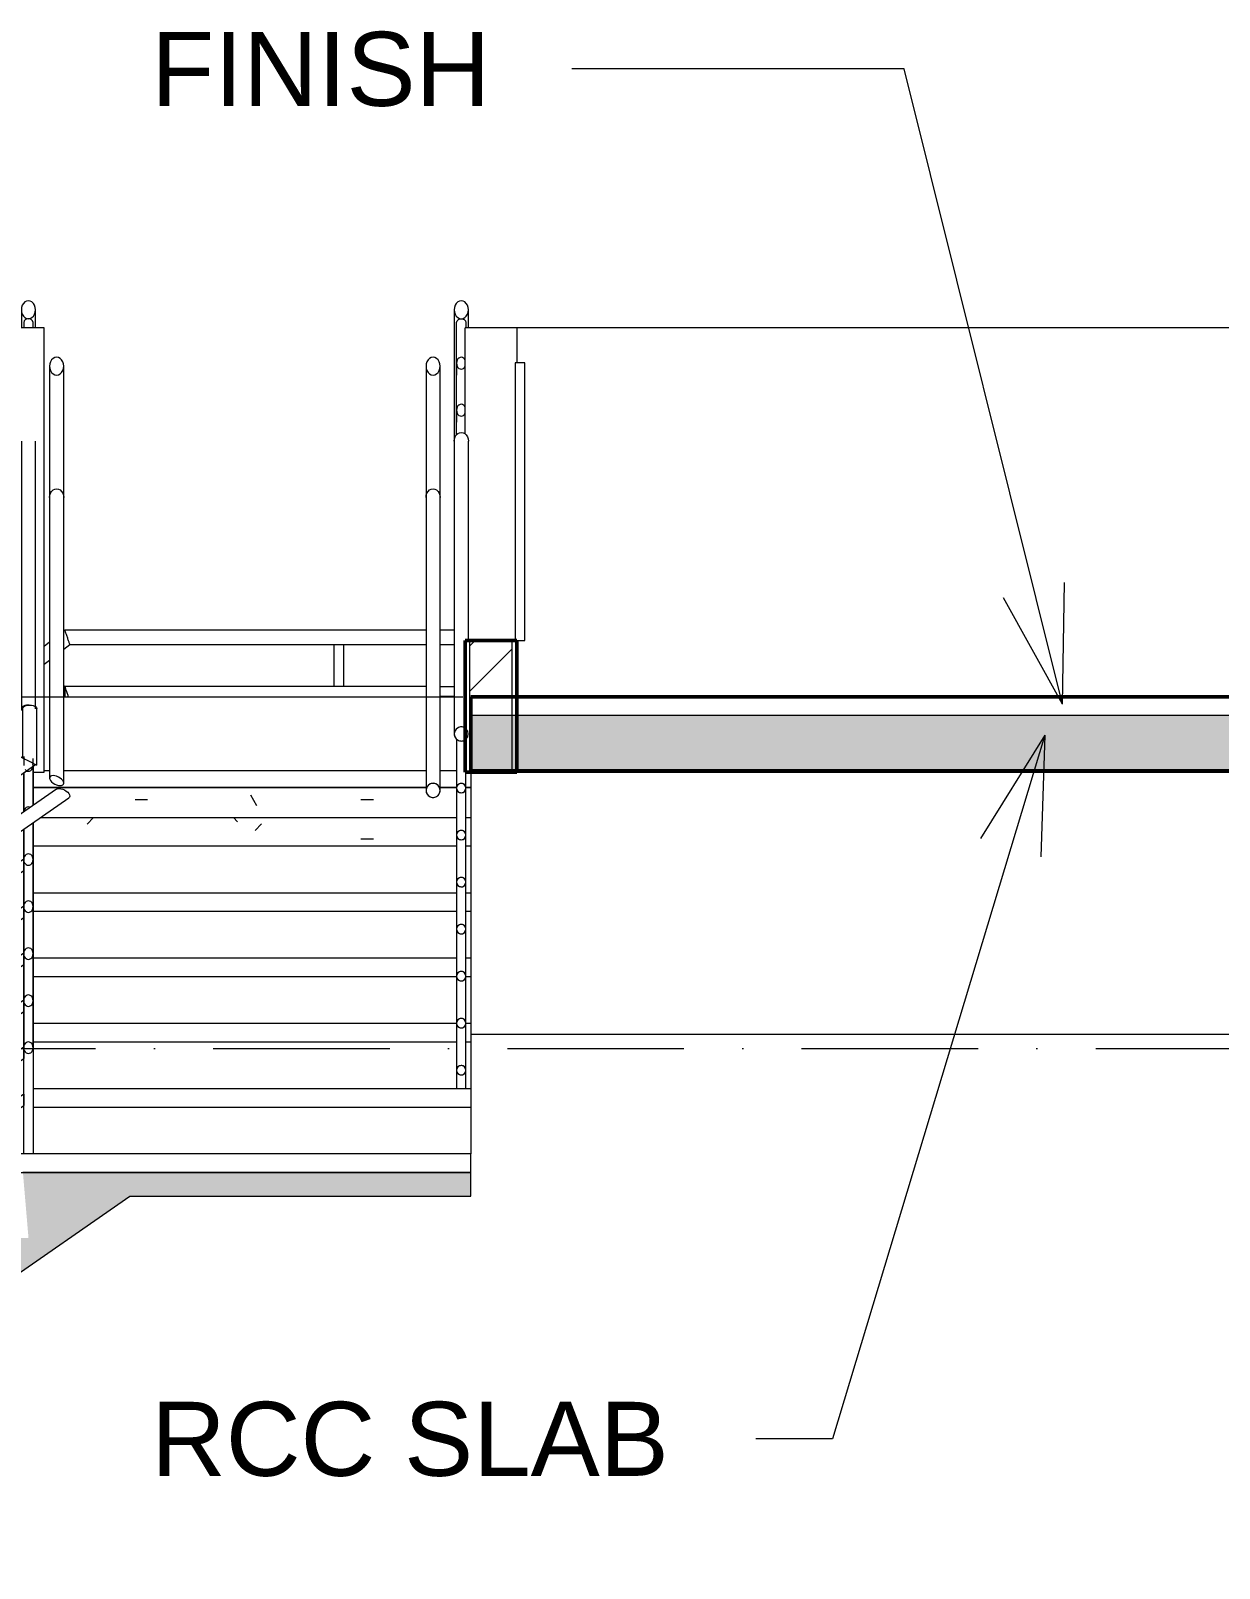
# Model space of a CAD drawing. Header units: millimetres. Extents: x -11864 to 89370, y -1600 to 12887.
# Drawn here: x 44291 to 47499, y 997 to 5149 of the extents above; entities that cross this region are included whole.
import ezdxf

# ---------------------------------------------------------------- set-up
doc = ezdxf.new("R2010")
doc.units = ezdxf.units.MM
doc.linetypes.add('Dash Dot 3_16_', pattern=[793.75, 476.25, -158.75, 0, -158.75])
for name, color, linetype, lineweight in [('A-CLNG', 13, 'Continuous', 13), ('A-CLNG-PATT-1', 13, 'Continuous', 9), ('A-FLOR-HRAL', 6, 'Continuous', 9), ('A-FLOR-LEVL-1', 7, 'Dash Dot 3_16_', 9), ('A-GLAZ-CURT', 52, 'Continuous', 9), ('A-GLAZ-CURT-1', 52, 'Continuous', 13), ('A-ROOF-MCUT', 9, 'Continuous', 50), ('A-ROOF-OTLN', 9, 'Continuous', 9), ('A-WALL', 4, 'Continuous', 13), ('A-WALL-1', 4, 'Continuous', 50), ('A-WALL-PATT-1', 8, 'Continuous', 9), ('G-ANNO-TEXT-1', 37, 'Continuous', 9), ('S-STRS', 2, 'Continuous', 9), ('S-STRS-1', 2, 'Continuous', 20)]:
    doc.layers.add(name, color=color, linetype=linetype, lineweight=lineweight)
doc.styles.add('Arial_3', font='arial.ttf', dxfattribs={"height": 200})

# ---------------------------------------------------------------- blocks, each defined once
blk = doc.blocks.new('Railing - 1_-233163-SECTION-A_-A')
at = {"layer": 'A-FLOR-HRAL'}
for p, q in [((-21247.1, 4361.4), (-21247.1, 4346.8)), ((-21221.7, 4346.8), (-21221.7, 4361.4))]:
    blk.add_line(p, q, dxfattribs=at)
at = {"layer": 'A-FLOR-HRAL', "flags": 128}
blk.add_lwpolyline([(-21221.7, 4361.4), (-21223, 4365.7), (-21226.5, 4369.1), (-21231.6, 4371), (-21237.2, 4371), (-21242.3, 4369.1), (-21245.8, 4365.7), (-21247.1, 4361.4)], dxfattribs=at)
blk = doc.blocks.new('Railing - Railing-233095-SECTION-A_-A')
blk.add_blockref('Railing - 1_-233163-SECTION-A_-A', (0, 0))
blk = doc.blocks.new('Railing - 1_-233173-SECTION-A_-A')
at = {"layer": 'A-FLOR-HRAL'}
for p, q in [((-20408.9, 3377.6), (-20408.9, 3491.7)), ((-20408.9, 3491.7), (-20396.2, 3491.7)), ((-20396.2, 3491.7), (-20383.5, 3491.7)), ((-20383.5, 3491.7), (-20383.5, 3377.6))]:
    blk.add_line(p, q, dxfattribs=at)
blk = doc.blocks.new('Railing - 1_-V18-SECTION-A_-A')
at = {"layer": 'A-FLOR-HRAL'}
for p, q in [((-20078.7, 4058.1), (-20078.7, 4361.4)), ((-20053.3, 4361.4), (-20053.3, 4346.8))]:
    blk.add_line(p, q, dxfattribs=at)
at = {"layer": 'A-FLOR-HRAL', "flags": 128}
blk.add_lwpolyline([(-20078.7, 4361.4), (-20077.4, 4365.7), (-20073.9, 4369.1), (-20068.8, 4371), (-20063.2, 4371), (-20058.1, 4369.1), (-20054.6, 4365.7), (-20053.3, 4361.4)], dxfattribs=at)
blk = doc.blocks.new('Railing - Railing-233099-SECTION-A_-A')
at = {"layer": 'A-FLOR-HRAL'}
for p, q in [((-20078.7, 4251.1), (-20078.7, 4218.4)), ((-20078.7, 4124.1), (-20078.7, 4091.9)), ((-20085, 3377.4), (-20123.1, 3377.4)), ((-20123.1, 3352), (-20085, 3352))]:
    blk.add_line(p, q, dxfattribs=at)
at = {"layer": 'A-FLOR-HRAL', "flags": 128}
for points in [[(-20055.5, 4260.2), (-20057, 4262.5), (-20059.6, 4265), (-20062.7, 4266.7), (-20066, 4267.2), (-20069.3, 4266.7), (-20072.3, 4265), (-20075, 4262.5), (-20077, 4259.1), (-20078.3, 4255.3), (-20078.7, 4251.1)], [(-20078.7, 4251.1), (-20078.3, 4246.9), (-20077, 4243), (-20075, 4239.7), (-20072.3, 4237.1), (-20069.3, 4235.5), (-20066, 4235), (-20062.7, 4235.5), (-20059.6, 4237.1), (-20057, 4239.7), (-20055.5, 4242)], [(-20055.5, 4133.2), (-20057, 4135.5), (-20059.6, 4138), (-20062.7, 4139.7), (-20066, 4140.2), (-20069.3, 4139.7), (-20072.3, 4138), (-20075, 4135.5), (-20077, 4132.1), (-20078.3, 4128.3), (-20078.7, 4124.1)], [(-20078.7, 4124.1), (-20078.3, 4119.9), (-20077, 4116), (-20075, 4112.7), (-20072.3, 4110.1), (-20069.3, 4108.5), (-20066, 4108), (-20062.7, 4108.5), (-20059.6, 4110.1), (-20057, 4112.7), (-20055.5, 4115)]]:
    blk.add_lwpolyline(points, dxfattribs=at)
for name in ['Railing - 1_-V18-SECTION-A_-A', 'Railing - 1_-233173-SECTION-A_-A']:
    blk.add_blockref(name, (0, 0))
blk = doc.blocks.new('Top Rail Type - Top Rail_Internal_-233107-SECTION-A_-A')
at = {"layer": 'A-FLOR-HRAL'}
for p, q in [((-21253.4, 4395.4), (-21253.4, 4346.8)), ((-21215.3, 4346.8), (-21215.3, 4395.4)), ((-21629, 3146.8), (-24053.8, 1264)), ((-23721.8, 1473.6), (-21566.9, 3146.8))]:
    blk.add_line(p, q, dxfattribs=at)
at = {"layer": 'A-FLOR-HRAL', "flags": 128}
for points in [[(-21215.3, 4395.4), (-21216, 4401.7), (-21217.9, 4407.5), (-21220.9, 4412.5), (-21224.9, 4416.4), (-21229.5, 4418.8), (-21234.4, 4419.6), (-21239.3, 4418.8), (-21243.9, 4416.4), (-21247.9, 4412.5), (-21250.9, 4407.5), (-21252.8, 4401.7), (-21253.4, 4395.4)], [(-21253.4, 4395.4), (-21252.8, 4389.2), (-21250.9, 4383.4), (-21247.9, 4378.4), (-21243.9, 4374.5), (-21239.3, 4372.1), (-21234.4, 4371.3), (-21229.5, 4372.1), (-21224.9, 4374.5), (-21220.9, 4378.4), (-21217.9, 4383.4), (-21216, 4389.2), (-21215.3, 4395.4)], [(-24053.8, 1243.2), (-24053.8, 1246.1), (-24053.8, 1252), (-24053.8, 1257), (-24053.8, 1260.8), (-24053.8, 1263.2), (-24053.8, 1264)]]:
    blk.add_lwpolyline(points, dxfattribs=at)
blk = doc.blocks.new('Handrail Type - Handrail_Internal_-233120-SECTION-A_-A')
at = {"layer": 'A-FLOR-HRAL'}
for p, q in [((-21177.2, 4243), (-21177.2, 3888.5)), ((-21139.1, 3888.5), (-21139.1, 4243)), ((-21135.1, 3350), (-21135.1, 3374.9)), ((-21603.2, 2966.2), (-21370.6, 3146.8)), ((-21870.3, 2758.8), (-21627.6, 2947.3)), ((-22822.3, 2019.6), (-22433.8, 2321.3)), ((-23721.8, 1321.2), (-22846.9, 2000.5))]:
    blk.add_line(p, q, dxfattribs=at)
at = {"layer": 'A-FLOR-HRAL', "flags": 128}
for points in [[(-21139.1, 4243), (-21139.8, 4249.3), (-21141.7, 4255.1), (-21144.7, 4260.1), (-21148.7, 4264), (-21153.3, 4266.4), (-21158.2, 4267.2), (-21163.1, 4266.4), (-21167.7, 4264), (-21171.7, 4260.1), (-21174.7, 4255.1), (-21176.6, 4249.3), (-21177.2, 4243)], [(-21177.2, 4243), (-21176.6, 4236.8), (-21174.7, 4231), (-21171.7, 4226), (-21167.7, 4222.1), (-21163.1, 4219.7), (-21158.2, 4218.9), (-21153.3, 4219.7), (-21148.7, 4222.1), (-21144.7, 4226), (-21141.7, 4231), (-21139.8, 4236.8), (-21139.1, 4243)], [(-21139, 3369.3), (-21137.7, 3370.2), (-21135.8, 3372.5), (-21135.1, 3374.9), (-21135.8, 3377.3), (-21137.7, 3379.5), (-21139, 3380.5)]]:
    blk.add_lwpolyline(points, dxfattribs=at)
blk = doc.blocks.new('Top Rail Type - Top Rail_Internal_-233133-SECTION-A_-A')
at = {"layer": 'A-FLOR-HRAL'}
for p, q in [((-20085, 4395.4), (-20085, 4040.9)), ((-20046.9, 4346.8), (-20046.9, 4395.4)), ((-21135.7, 3529.8), (-21139.1, 3527.2)), ((-20161.2, 3529.8), (-21135.7, 3529.8)), ((-20085, 3529.8), (-20123.1, 3529.8)), ((-21177.2, 3497.6), (-21191.9, 3486.2)), ((-21139.1, 3478.9), (-21122.6, 3491.7)), ((-21122.6, 3491.7), (-20161.2, 3491.7)), ((-20123.1, 3491.7), (-20085, 3491.7)), ((-21191.9, 3437.9), (-21177.2, 3449.3))]:
    blk.add_line(p, q, dxfattribs=at)
at = {"layer": 'A-FLOR-HRAL', "flags": 128}
for points in [[(-20046.9, 4395.4), (-20047.6, 4401.7), (-20049.5, 4407.5), (-20052.5, 4412.5), (-20056.5, 4416.4), (-20061.1, 4418.8), (-20066, 4419.6), (-20070.9, 4418.8), (-20075.5, 4416.4), (-20079.5, 4412.5), (-20082.5, 4407.5), (-20084.4, 4401.7), (-20085, 4395.4)], [(-20085, 4395.4), (-20084.4, 4389.2), (-20082.5, 4383.4), (-20079.5, 4378.4), (-20075.5, 4374.5), (-20070.9, 4372.1), (-20066, 4371.3), (-20061.1, 4372.1), (-20056.5, 4374.5), (-20052.5, 4378.4), (-20049.5, 4383.4), (-20047.6, 4389.2), (-20046.9, 4395.4)]]:
    blk.add_lwpolyline(points, dxfattribs=at)
at = {"layer": 'A-FLOR-HRAL'}
blk.add_open_spline([(-21129.2, 3510.8), (-21129.7, 3512.5), (-21130.9, 3515.8), (-21132.5, 3520.4), (-21133.8, 3524.4), (-21134.9, 3527.5), (-21135.6, 3529.4), (-21135.7, 3529.8), (-21135.7, 3529.8)], degree=3, dxfattribs=at)
blk.add_open_spline([(-21122.6, 3491.7), (-21122.7, 3491.7), (-21123.1, 3493.1), (-21124.5, 3497.2), (-21125.9, 3501.2), (-21127.5, 3505.8), (-21128.6, 3509.1), (-21129.2, 3510.8)], degree=3, knots=[0.5, 0.5, 0.5, 0.5, 0.6666667, 0.75, 0.8333333, 0.9166667, 1, 1, 1, 1], dxfattribs=at)
blk = doc.blocks.new('Handrail Type - Handrail_Internal_-233147-SECTION-A_-A')
at = {"layer": 'A-FLOR-HRAL'}
for p, q in [((-20161.2, 4243), (-20161.2, 3888.5)), ((-20123.1, 3888.5), (-20123.1, 4243)), ((-20161.2, 3377.6), (-21135.5, 3377.6))]:
    blk.add_line(p, q, dxfattribs=at)
at = {"layer": 'A-FLOR-HRAL', "flags": 128}
for points in [[(-20123.1, 4243), (-20123.8, 4249.3), (-20125.7, 4255.1), (-20128.7, 4260.1), (-20132.7, 4264), (-20137.3, 4266.4), (-20142.2, 4267.2), (-20147.1, 4266.4), (-20151.7, 4264), (-20155.7, 4260.1), (-20158.7, 4255.1), (-20160.6, 4249.3), (-20161.2, 4243)], [(-20161.2, 4243), (-20160.6, 4236.8), (-20158.7, 4231), (-20155.7, 4226), (-20151.7, 4222.1), (-20147.1, 4219.7), (-20142.2, 4218.9), (-20137.3, 4219.7), (-20132.7, 4222.1), (-20128.7, 4226), (-20125.7, 4231), (-20123.8, 4236.8), (-20123.1, 4243)]]:
    blk.add_lwpolyline(points, dxfattribs=at)
at = {"layer": 'A-FLOR-HRAL'}
blk.add_open_spline([(-21129, 3358.5), (-21129.6, 3360.2), (-21130.7, 3363.5), (-21132.3, 3368.2), (-21133.7, 3372.2), (-21134.7, 3375.2), (-21135.1, 3376.5), (-21135.3, 3376.9)], degree=3, dxfattribs=at)
blk.add_open_spline([(-21126.1, 3350), (-21126.4, 3351.1), (-21127.4, 3353.9), (-21128.4, 3356.9), (-21129, 3358.5)], degree=3, knots=[0.851324, 0.851324, 0.851324, 0.851324, 0.9166667, 1, 1, 1, 1], dxfattribs=at)
blk = doc.blocks.new('Railing - 1_-254842-SECTION-A_-A')
at = {"layer": 'A-FLOR-HRAL'}
for p, q in [((-20078.7, 3235.9), (-20078.7, 3199.9)), ((-20078.7, 3103.6), (-20078.7, 3072.9)), ((-20053.3, 3072.9), (-20053.3, 3103.6)), ((-20078.7, 2976.6), (-20078.7, 2945.9)), ((-20053.3, 2945.9), (-20053.3, 2976.6)), ((-20078.7, 2849.6), (-20078.7, 2818.9)), ((-20053.3, 2818.9), (-20053.3, 2849.6)), ((-20078.7, 2722.6), (-20078.7, 2691.9)), ((-20053.3, 2691.9), (-20053.3, 2722.6)), ((-20078.7, 2595.6), (-20078.7, 2564.9)), ((-20053.3, 2564.9), (-20053.3, 2595.6)), ((-20078.7, 2468.6), (-20078.7, 2437.9)), ((-20053.3, 2437.9), (-20053.3, 2468.6)), ((-20078.7, 2341.6), (-20078.7, 2292.1)), ((-20053.3, 2292.1), (-20053.3, 2341.6))]:
    blk.add_line(p, q, dxfattribs=at)
blk = doc.blocks.new('Railing - Railing-233194-SECTION-A_-A')
at = {"layer": 'A-FLOR-HRAL'}
for p, q in [((-20085, 4040.9), (-20085, 3249.7)), ((-20046.9, 3502.4), (-20046.9, 4040.9)), ((-20161.2, 3888.5), (-20161.2, 3097.4)), ((-20123.1, 3097.4), (-20123.1, 3888.5)), ((-20078.7, 3230.6), (-20078.7, 3103.6)), ((-20053.3, 3103.6), (-20053.3, 3146.8)), ((-20078.7, 3103.2), (-20078.7, 2976.6)), ((-20053.3, 2976.6), (-20053.3, 3103.2)), ((-20078.7, 2976.3), (-20078.7, 2849.6)), ((-20053.3, 2849.6), (-20053.3, 2976.3)), ((-20078.7, 2849.3), (-20078.7, 2722.6)), ((-20053.3, 2722.6), (-20053.3, 2849.3)), ((-20078.7, 2722.4), (-20078.7, 2595.6)), ((-20053.3, 2595.6), (-20053.3, 2722.4)), ((-20078.7, 2595.5), (-20078.7, 2468.6)), ((-20053.3, 2468.6), (-20053.3, 2595.5)), ((-20078.7, 2468.5), (-20078.7, 2341.6)), ((-20053.3, 2341.6), (-20053.3, 2468.5))]:
    blk.add_line(p, q, dxfattribs=at)
at = {"layer": 'A-FLOR-HRAL', "flags": 128}
for points in [[(-20085, 4040.9), (-20084.4, 4047), (-20082.5, 4052.6), (-20079.5, 4057.4), (-20075.5, 4061.1), (-20070.9, 4063.4), (-20066, 4064.2), (-20061.1, 4063.4), (-20056.5, 4061.1), (-20052.5, 4057.4), (-20049.5, 4052.6), (-20047.6, 4047), (-20046.9, 4040.9)], [(-20161.2, 3888.5), (-20160.6, 3894.6), (-20158.7, 3900.2), (-20155.7, 3905), (-20151.7, 3908.7), (-20147.1, 3911), (-20142.2, 3911.8), (-20137.3, 3911), (-20132.7, 3908.7), (-20128.7, 3905), (-20125.7, 3900.2), (-20123.8, 3894.6), (-20123.1, 3888.5)]]:
    blk.add_lwpolyline(points, dxfattribs=at)
at = {"layer": 'A-FLOR-HRAL'}
for centre, radius, start, end in [((-20066, 3249.7), 19, 0, 180), ((-20066, 3249.7), 19, 180, 0), ((-20142.2, 3097.4), 19, 0, 180), ((-20066, 3103.6), 12.7, 0, 180), ((-20142.2, 3097.4), 19, 180, 360), ((-20066, 3103.6), 12.7, 180, 0), ((-20066, 2976.6), 12.7, 0, 180), ((-20066, 2976.6), 12.7, 180, 0), ((-20066, 2849.6), 12.7, 0, 180), ((-20066, 2849.6), 12.7, 180, 0), ((-20066, 2722.6), 12.7, 0, 180), ((-20066, 2722.6), 12.7, 180, 0), ((-20066, 2595.6), 12.7, 0, 180), ((-20066, 2595.6), 12.7, 180, 0), ((-20066, 2468.6), 12.7, 0, 180), ((-20066, 2468.6), 12.7, 180, 0), ((-20066, 2341.6), 12.7, 0, 180), ((-20066, 2341.6), 12.7, 180, 0)]:
    blk.add_arc(centre, radius, start, end, dxfattribs=at)
for points, knots in [([(-20056.5, 3266.2), (-20057.9, 3267), (-20061, 3268.3), (-20067.7, 3269.2), (-20074.3, 3267.4), (-20079.6, 3263.3), (-20082.7, 3259.3), (-20084.6, 3254.7), (-20085, 3251.3), (-20085, 3249.7)], [0.3333333, 0.3333333, 0.3333333, 0.3333333, 0.4166667, 0.5, 0.6666667, 0.75, 0.8333333, 0.9166667, 1, 1, 1, 1]), ([(-20085, 3249.7), (-20085, 3248), (-20084.6, 3244.7), (-20082.7, 3240), (-20079.6, 3236.1), (-20075.6, 3233), (-20071, 3231.1), (-20064.3, 3230.2), (-20059.4, 3231.5), (-20056.5, 3233.2)], [0, 0, 0, 0, 0.0833333, 0.1666667, 0.25, 0.3333333, 0.4166667, 0.5, 0.6666667, 0.6666667, 0.6666667, 0.6666667]), ([(-20123.1, 3097.4), (-20123.1, 3099.1), (-20123.6, 3102.4), (-20125.5, 3107), (-20128.6, 3111), (-20132.6, 3114.1), (-20137.2, 3116), (-20143.9, 3116.9), (-20150.5, 3115.1), (-20155.8, 3111), (-20158.9, 3107), (-20160.8, 3102.4), (-20161.2, 3099.1), (-20161.2, 3097.4)], [0, 0, 0, 0, 0.083333, 0.166667, 0.25, 0.333333, 0.416667, 0.5, 0.666667, 0.75, 0.833333, 0.916667, 1, 1, 1, 1]), ([(-20053.3, 3103.6), (-20053.3, 3104.7), (-20053.6, 3107), (-20054.9, 3110.1), (-20056.9, 3112.7), (-20059.6, 3114.8), (-20062.7, 3116), (-20067.1, 3116.6), (-20071.5, 3115.4), (-20075.1, 3112.7), (-20077.1, 3110.1), (-20078.4, 3107), (-20078.7, 3104.7), (-20078.7, 3103.6)], [0, 0, 0, 0, 0.083333, 0.166667, 0.25, 0.333333, 0.416667, 0.5, 0.666667, 0.75, 0.833333, 0.916667, 1, 1, 1, 1]), ([(-20161.2, 3097.4), (-20161.2, 3095.7), (-20160.8, 3092.4), (-20158.9, 3087.8), (-20155.8, 3083.8), (-20151.8, 3080.7), (-20147.2, 3078.8), (-20140.5, 3077.9), (-20133.9, 3079.7), (-20128.6, 3083.8), (-20125.5, 3087.8), (-20123.6, 3092.4), (-20123.1, 3095.7), (-20123.1, 3097.4)], [0, 0, 0, 0, 0.083333, 0.166667, 0.25, 0.333333, 0.416667, 0.5, 0.666667, 0.75, 0.833333, 0.916667, 1, 1, 1, 1]), ([(-20078.7, 3103.6), (-20078.7, 3102.5), (-20078.4, 3100.3), (-20077.1, 3097.2), (-20075.1, 3094.5), (-20072.4, 3092.5), (-20069.3, 3091.2), (-20064.9, 3090.6), (-20060.5, 3091.8), (-20056.9, 3094.5), (-20054.9, 3097.2), (-20053.6, 3100.3), (-20053.3, 3102.5), (-20053.3, 3103.6)], [0, 0, 0, 0, 0.083333, 0.166667, 0.25, 0.333333, 0.416667, 0.5, 0.666667, 0.75, 0.833333, 0.916667, 1, 1, 1, 1]), ([(-20053.3, 2976.6), (-20053.3, 2977.7), (-20053.6, 2980), (-20054.9, 2983.1), (-20056.9, 2985.7), (-20059.6, 2987.8), (-20062.7, 2989), (-20067.1, 2989.6), (-20071.5, 2988.4), (-20075.1, 2985.7), (-20077.1, 2983.1), (-20078.4, 2980), (-20078.7, 2977.7), (-20078.7, 2976.6)], [0, 0, 0, 0, 0.083333, 0.166667, 0.25, 0.333333, 0.416667, 0.5, 0.666667, 0.75, 0.833333, 0.916667, 1, 1, 1, 1]), ([(-20078.7, 2976.6), (-20078.7, 2975.5), (-20078.4, 2973.3), (-20077.1, 2970.2), (-20075.1, 2967.5), (-20072.4, 2965.5), (-20069.3, 2964.2), (-20064.9, 2963.6), (-20060.5, 2964.8), (-20056.9, 2967.5), (-20054.9, 2970.2), (-20053.6, 2973.3), (-20053.3, 2975.5), (-20053.3, 2976.6)], [0, 0, 0, 0, 0.083333, 0.166667, 0.25, 0.333333, 0.416667, 0.5, 0.666667, 0.75, 0.833333, 0.916667, 1, 1, 1, 1]), ([(-20053.3, 2849.6), (-20053.3, 2850.7), (-20053.6, 2853), (-20054.9, 2856.1), (-20056.9, 2858.7), (-20059.6, 2860.8), (-20062.7, 2862), (-20067.1, 2862.6), (-20071.5, 2861.4), (-20075.1, 2858.7), (-20077.1, 2856.1), (-20078.4, 2853), (-20078.7, 2850.7), (-20078.7, 2849.6)], [0, 0, 0, 0, 0.083333, 0.166667, 0.25, 0.333333, 0.416667, 0.5, 0.666667, 0.75, 0.833333, 0.916667, 1, 1, 1, 1]), ([(-20078.7, 2849.6), (-20078.7, 2848.5), (-20078.4, 2846.3), (-20077.1, 2843.2), (-20075.1, 2840.5), (-20072.4, 2838.5), (-20069.3, 2837.2), (-20064.9, 2836.6), (-20060.5, 2837.8), (-20056.9, 2840.5), (-20054.9, 2843.2), (-20053.6, 2846.3), (-20053.3, 2848.5), (-20053.3, 2849.6)], [0, 0, 0, 0, 0.083333, 0.166667, 0.25, 0.333333, 0.416667, 0.5, 0.666667, 0.75, 0.833333, 0.916667, 1, 1, 1, 1]), ([(-20053.3, 2722.6), (-20053.3, 2723.7), (-20053.6, 2726), (-20054.9, 2729.1), (-20056.9, 2731.7), (-20059.6, 2733.8), (-20062.7, 2735), (-20067.1, 2735.6), (-20071.5, 2734.4), (-20075.1, 2731.7), (-20077.1, 2729.1), (-20078.4, 2726), (-20078.7, 2723.7), (-20078.7, 2722.6)], [0, 0, 0, 0, 0.083333, 0.166667, 0.25, 0.333333, 0.416667, 0.5, 0.666667, 0.75, 0.833333, 0.916667, 1, 1, 1, 1]), ([(-20078.7, 2722.6), (-20078.7, 2721.5), (-20078.4, 2719.3), (-20077.1, 2716.2), (-20075.1, 2713.5), (-20072.4, 2711.5), (-20069.3, 2710.2), (-20064.9, 2709.6), (-20060.5, 2710.8), (-20056.9, 2713.5), (-20054.9, 2716.2), (-20053.6, 2719.3), (-20053.3, 2721.5), (-20053.3, 2722.6)], [0, 0, 0, 0, 0.083333, 0.166667, 0.25, 0.333333, 0.416667, 0.5, 0.666667, 0.75, 0.833333, 0.916667, 1, 1, 1, 1]), ([(-20053.3, 2595.6), (-20053.3, 2596.7), (-20053.6, 2599), (-20054.9, 2602.1), (-20056.9, 2604.7), (-20059.6, 2606.8), (-20062.7, 2608), (-20067.1, 2608.6), (-20071.5, 2607.4), (-20075.1, 2604.7), (-20077.1, 2602.1), (-20078.4, 2599), (-20078.7, 2596.7), (-20078.7, 2595.6)], [0, 0, 0, 0, 0.083333, 0.166667, 0.25, 0.333333, 0.416667, 0.5, 0.666667, 0.75, 0.833333, 0.916667, 1, 1, 1, 1]), ([(-20078.7, 2595.6), (-20078.7, 2594.5), (-20078.4, 2592.3), (-20077.1, 2589.2), (-20075.1, 2586.5), (-20072.4, 2584.5), (-20069.3, 2583.2), (-20064.9, 2582.6), (-20060.5, 2583.8), (-20056.9, 2586.5), (-20054.9, 2589.2), (-20053.6, 2592.3), (-20053.3, 2594.5), (-20053.3, 2595.6)], [0, 0, 0, 0, 0.083333, 0.166667, 0.25, 0.333333, 0.416667, 0.5, 0.666667, 0.75, 0.833333, 0.916667, 1, 1, 1, 1]), ([(-20053.3, 2468.6), (-20053.3, 2469.7), (-20053.6, 2472), (-20054.9, 2475.1), (-20056.9, 2477.7), (-20059.6, 2479.8), (-20062.7, 2481), (-20067.1, 2481.6), (-20071.5, 2480.4), (-20075.1, 2477.7), (-20077.1, 2475.1), (-20078.4, 2472), (-20078.7, 2469.7), (-20078.7, 2468.6)], [0, 0, 0, 0, 0.083333, 0.166667, 0.25, 0.333333, 0.416667, 0.5, 0.666667, 0.75, 0.833333, 0.916667, 1, 1, 1, 1]), ([(-20078.7, 2468.6), (-20078.7, 2467.5), (-20078.4, 2465.3), (-20077.1, 2462.2), (-20075.1, 2459.5), (-20072.4, 2457.5), (-20069.3, 2456.2), (-20064.9, 2455.6), (-20060.5, 2456.8), (-20056.9, 2459.5), (-20054.9, 2462.2), (-20053.6, 2465.3), (-20053.3, 2467.5), (-20053.3, 2468.6)], [0, 0, 0, 0, 0.083333, 0.166667, 0.25, 0.333333, 0.416667, 0.5, 0.666667, 0.75, 0.833333, 0.916667, 1, 1, 1, 1]), ([(-20053.3, 2341.6), (-20053.3, 2342.7), (-20053.6, 2345), (-20054.9, 2348.1), (-20056.9, 2350.7), (-20059.6, 2352.8), (-20062.7, 2354), (-20067.1, 2354.6), (-20071.5, 2353.4), (-20075.1, 2350.7), (-20077.1, 2348.1), (-20078.4, 2345), (-20078.7, 2342.7), (-20078.7, 2341.6)], [0, 0, 0, 0, 0.083333, 0.166667, 0.25, 0.333333, 0.416667, 0.5, 0.666667, 0.75, 0.833333, 0.916667, 1, 1, 1, 1]), ([(-20078.7, 2341.6), (-20078.7, 2340.5), (-20078.4, 2338.3), (-20077.1, 2335.2), (-20075.1, 2332.5), (-20072.4, 2330.5), (-20069.3, 2329.2), (-20064.9, 2328.6), (-20060.5, 2329.8), (-20056.9, 2332.5), (-20054.9, 2335.2), (-20053.6, 2338.3), (-20053.3, 2340.5), (-20053.3, 2341.6)], [0, 0, 0, 0, 0.083333, 0.166667, 0.25, 0.333333, 0.416667, 0.5, 0.666667, 0.75, 0.833333, 0.916667, 1, 1, 1, 1])]:
    blk.add_open_spline(points, degree=3, knots=knots, dxfattribs=at)
blk.add_blockref('Railing - 1_-254842-SECTION-A_-A', (0, 0))
blk = doc.blocks.new('Railing - 1_-254840-SECTION-A_-A')
at = {"layer": 'A-FLOR-HRAL'}
for p, q in [((-21628.1, 2774.4), (-21628.1, 2880.6)), ((-21602.7, 2898.2), (-21602.7, 2792)), ((-21602.7, 2745.9), (-21602.7, 1763.2)), ((-21628.1, 1763.2), (-21628.1, 2728.3))]:
    blk.add_line(p, q, dxfattribs=at)
at = {"layer": 'A-FLOR-HRAL', "flags": 128}
for points in [[(-21628.1, 2880.6), (-21627.8, 2880.8), (-21625.3, 2882.5), (-21620.9, 2885.5), (-21615.4, 2889.4)], [(-21615.4, 2889.4), (-21609.9, 2893.2), (-21605.5, 2896.3), (-21603, 2898)]]:
    blk.add_lwpolyline(points, dxfattribs=at)
blk = doc.blocks.new('Railing - 1_-254838-SECTION-A_-A')
at = {"layer": 'A-FLOR-HRAL'}
for p, q in [((-22821.9, 2051.9), (-22821.9, 1945.8)), ((-22847.3, 1928.2), (-22847.3, 2034.2)), ((-22847.3, 881.6), (-22847.3, 1881.8)), ((-22821.9, 1899.5), (-22821.9, 881.6))]:
    blk.add_line(p, q, dxfattribs=at)
at = {"layer": 'A-FLOR-HRAL', "flags": 128}
for points in [[(-22847.3, 2034.2), (-22847, 2034.5), (-22844.5, 2036.2), (-22840.1, 2039.2), (-22834.6, 2043.1)], [(-22834.6, 2043.1), (-22829.1, 2046.9), (-22824.7, 2049.9), (-22822.2, 2051.6)]]:
    blk.add_lwpolyline(points, dxfattribs=at)
blk = doc.blocks.new('Railing - 1_-254846-SECTION-A_-A')
at = {"layer": 'A-FLOR-HRAL'}
for p, q in [((-21221.7, 3162.6), (-21221.7, 3056.6)), ((-21247.1, 3039), (-21247.1, 3145)), ((-21247.1, 2115.8), (-21247.1, 2992.7)), ((-21221.7, 3010.3), (-21221.7, 2115.8))]:
    blk.add_line(p, q, dxfattribs=at)
at = {"layer": 'A-FLOR-HRAL', "flags": 128}
blk.add_lwpolyline([(-21247.1, 3145), (-21246.8, 3145.2), (-21244.3, 3146.9), (-21239.9, 3150)], dxfattribs=at)
blk = doc.blocks.new('Railing - 1_-254832-SECTION-A_-A')
at = {"layer": 'A-FLOR-HRAL'}
for p, q in [((-24028.4, 1214.4), (-24028.4, 1108.3)), ((-24053.8, 1090.7), (-24053.8, 1196.7)), ((-24053.8, 176.3), (-24053.8, 1044.3)), ((-24028.4, 1062), (-24028.4, 176.3))]:
    blk.add_line(p, q, dxfattribs=at)
at = {"layer": 'A-FLOR-HRAL', "flags": 128}
for points in [[(-24053.8, 1196.7), (-24053.5, 1197), (-24051, 1198.7), (-24046.6, 1201.7), (-24041.1, 1205.6)], [(-24041.1, 1205.6), (-24035.6, 1209.4), (-24031.2, 1212.4), (-24028.7, 1214.1)]]:
    blk.add_lwpolyline(points, dxfattribs=at)
blk = doc.blocks.new('Railing - Railing-233198-SECTION-A_-A')
at = {"layer": 'A-FLOR-HRAL'}
for p, q in [((-21247.1, 3188.9), (-21247.1, 3164.4)), ((-21221.7, 3164.4), (-21222.1, 3168.5)), ((-21221.7, 3164.4), (-21221.7, 3183.6)), ((-21221.7, 3056.6), (-21221.7, 3161.8)), ((-21247.1, 3145), (-21247.1, 3039)), ((-21247.1, 2992.7), (-21247.1, 2910.4)), ((-21221.7, 2910.4), (-21221.7, 3010.3)), ((-21247.1, 2912), (-24053.8, 963.7)), ((-21221.7, 2783.4), (-21221.7, 2910.4)), ((-24053.8, 932.8), (-21247.1, 2881.1)), ((-21247.1, 2881.1), (-21247.1, 2783.4)), ((-21247.1, 2785), (-24053.8, 836.7)), ((-21221.7, 2656.4), (-21221.7, 2783.4)), ((-24053.8, 805.8), (-21247.1, 2754.1)), ((-21247.1, 2754.1), (-21247.1, 2656.4)), ((-21247.1, 2658), (-24053.8, 709.7)), ((-24053.8, 678.8), (-21247.1, 2627.1)), ((-21247.1, 2627.1), (-21247.1, 2529.4)), ((-21221.7, 2529.4), (-21221.7, 2656.4)), ((-21247.1, 2531), (-24053.8, 582.7)), ((-24053.8, 551.8), (-21247.1, 2500.1)), ((-21247.1, 2500.1), (-21247.1, 2402.4)), ((-21221.7, 2402.4), (-21221.7, 2529.4)), ((-21247.1, 2404), (-24053.8, 455.7)), ((-24053.8, 424.8), (-21247.1, 2373.1)), ((-21247.1, 2277), (-24053.8, 328.7)), ((-24053.8, 297.8), (-21247.1, 2246.1))]:
    blk.add_line(p, q, dxfattribs=at)
at = {"layer": 'A-FLOR-HRAL', "flags": 128}
for points in [[(-21243.4, 3153.5), (-21240.7, 3151), (-21237.7, 3149.5), (-21234.4, 3149), (-21231.1, 3149.5), (-21228, 3151), (-21225.4, 3153.5), (-21223.4, 3156.7), (-21222.1, 3160.4), (-21221.7, 3164.4)], [(-21229.1, 3051.5), (-21231.1, 3052.4), (-21234.4, 3052.9), (-21237.7, 3052.4), (-21240.7, 3050.9), (-21243.4, 3048.4), (-21245.4, 3045.2), (-21246.7, 3041.5), (-21247, 3039.1)], [(-21221.7, 2910.4), (-21222.1, 2914.5), (-21223.4, 2918.2), (-21225.4, 2921.4), (-21228, 2923.9), (-21231.1, 2925.4), (-21234.4, 2925.9), (-21237.7, 2925.4), (-21240.7, 2923.9), (-21243.4, 2921.4), (-21245.4, 2918.2), (-21246.7, 2914.5), (-21247.1, 2910.4)], [(-21247.1, 2910.4), (-21246.7, 2906.4), (-21245.4, 2902.7), (-21243.4, 2899.5), (-21240.7, 2897), (-21237.7, 2895.5), (-21234.4, 2895), (-21231.1, 2895.5), (-21228, 2897), (-21225.4, 2899.5), (-21223.4, 2902.7), (-21222.1, 2906.4), (-21221.7, 2910.4)], [(-21247.1, 2909.9), (-21247.1, 2907.5), (-21247.1, 2904.3), (-21247.1, 2900.5), (-21247.1, 2896.5)], [(-21247.1, 2896.5), (-21247.1, 2892.5), (-21247.1, 2888.8), (-21247.1, 2885.6), (-21247.1, 2883.2), (-21247.1, 2881.6), (-21247.1, 2881.1)], [(-21221.7, 2783.4), (-21222.1, 2787.5), (-21223.4, 2791.2), (-21225.4, 2794.4), (-21228, 2796.9), (-21231.1, 2798.4), (-21234.4, 2798.9), (-21237.7, 2798.4), (-21240.7, 2796.9), (-21243.4, 2794.4), (-21245.4, 2791.2), (-21246.7, 2787.5), (-21247.1, 2783.4)], [(-21247.1, 2783.4), (-21246.7, 2779.4), (-21245.4, 2775.7), (-21243.4, 2772.5), (-21240.7, 2770), (-21237.7, 2768.5), (-21234.4, 2768), (-21231.1, 2768.5), (-21228, 2770), (-21225.4, 2772.5), (-21223.4, 2775.7), (-21222.1, 2779.4), (-21221.7, 2783.4)], [(-21247.1, 2782.9), (-21247.1, 2780.5), (-21247.1, 2777.3), (-21247.1, 2773.5), (-21247.1, 2769.5)], [(-21247.1, 2769.5), (-21247.1, 2765.5), (-21247.1, 2761.8), (-21247.1, 2758.6), (-21247.1, 2756.2), (-21247.1, 2754.6), (-21247.1, 2754.1)], [(-21221.7, 2656.4), (-21222.1, 2660.5), (-21223.4, 2664.2), (-21225.4, 2667.4), (-21228, 2669.9), (-21231.1, 2671.4), (-21234.4, 2671.9), (-21237.7, 2671.4), (-21240.7, 2669.9), (-21243.4, 2667.4), (-21245.4, 2664.2), (-21246.7, 2660.5), (-21247.1, 2656.4)], [(-21247.1, 2656.4), (-21246.7, 2652.4), (-21245.4, 2648.7), (-21243.4, 2645.5), (-21240.7, 2643), (-21237.7, 2641.5), (-21234.4, 2641), (-21231.1, 2641.5), (-21228, 2643), (-21225.4, 2645.5), (-21223.4, 2648.7), (-21222.1, 2652.4), (-21221.7, 2656.4)], [(-21247.1, 2655.9), (-21247.1, 2653.5), (-21247.1, 2650.3), (-21247.1, 2646.5), (-21247.1, 2642.5)], [(-21247.1, 2642.5), (-21247.1, 2638.5), (-21247.1, 2634.8), (-21247.1, 2631.6), (-21247.1, 2629.2), (-21247.1, 2627.6), (-21247.1, 2627.1)], [(-21221.7, 2529.4), (-21222.1, 2533.5), (-21223.4, 2537.2), (-21225.4, 2540.4), (-21228, 2542.9), (-21231.1, 2544.4), (-21234.4, 2544.9), (-21237.7, 2544.4), (-21240.7, 2542.9), (-21243.4, 2540.4), (-21245.4, 2537.2), (-21246.7, 2533.5), (-21247.1, 2529.4)], [(-21247.1, 2529.4), (-21246.7, 2525.4), (-21245.4, 2521.7), (-21243.4, 2518.5), (-21240.7, 2516), (-21237.7, 2514.5), (-21234.4, 2514), (-21231.1, 2514.5), (-21228, 2516), (-21225.4, 2518.5), (-21223.4, 2521.7), (-21222.1, 2525.4), (-21221.7, 2529.4)], [(-21247.1, 2528.9), (-21247.1, 2526.5), (-21247.1, 2523.3), (-21247.1, 2519.5), (-21247.1, 2515.5)], [(-21247.1, 2515.5), (-21247.1, 2511.5), (-21247.1, 2507.8), (-21247.1, 2504.6), (-21247.1, 2502.2), (-21247.1, 2500.6), (-21247.1, 2500.1)], [(-21221.7, 2402.4), (-21222.1, 2406.5), (-21223.4, 2410.2), (-21225.4, 2413.4), (-21228, 2415.9), (-21231.1, 2417.4), (-21234.4, 2417.9), (-21237.7, 2417.4), (-21240.7, 2415.9), (-21243.4, 2413.4), (-21245.4, 2410.2), (-21246.7, 2406.5), (-21247.1, 2402.4)], [(-21247.1, 2402.4), (-21246.7, 2398.4), (-21245.4, 2394.7), (-21243.4, 2391.5), (-21240.7, 2389), (-21237.7, 2387.5), (-21234.4, 2387), (-21231.1, 2387.5), (-21228, 2389), (-21225.4, 2391.5), (-21223.4, 2394.7), (-21222.1, 2398.4), (-21221.7, 2402.4)], [(-21247.1, 2401.9), (-21247.1, 2399.5), (-21247.1, 2396.3), (-21247.1, 2392.5), (-21247.1, 2388.5)], [(-21247.1, 2388.5), (-21247.1, 2384.5), (-21247.1, 2380.8), (-21247.1, 2377.6), (-21247.1, 2375.2), (-21247.1, 2373.6), (-21247.1, 2373.1)], [(-21247.1, 2277), (-21247.1, 2276.5), (-21247.1, 2274.9), (-21247.1, 2272.5), (-21247.1, 2269.3), (-21247.1, 2265.5), (-21247.1, 2261.5)], [(-21247.1, 2261.5), (-21247.1, 2257.5), (-21247.1, 2253.8), (-21247.1, 2250.6), (-21247.1, 2248.2), (-21247.1, 2246.6), (-21247.1, 2246.1)], [(-24053.8, 948.3), (-24053.8, 952.3), (-24053.8, 956), (-24053.8, 959.2), (-24053.8, 961.6), (-24053.8, 963.2), (-24053.8, 963.7)], [(-24053.8, 932.8), (-24053.8, 933.3), (-24053.8, 934.9), (-24053.8, 937.3), (-24053.8, 940.5), (-24053.8, 944.3), (-24053.8, 948.3)], [(-24053.8, 821.3), (-24053.8, 825.3), (-24053.8, 829), (-24053.8, 832.2), (-24053.8, 834.6), (-24053.8, 836.2), (-24053.8, 836.7)], [(-24053.8, 805.8), (-24053.8, 806.3), (-24053.8, 807.9), (-24053.8, 810.3), (-24053.8, 813.5), (-24053.8, 817.3), (-24053.8, 821.3)], [(-24053.8, 694.3), (-24053.8, 698.3), (-24053.8, 702), (-24053.8, 705.2), (-24053.8, 707.6), (-24053.8, 709.2), (-24053.8, 709.7)], [(-24053.8, 678.8), (-24053.8, 679.3), (-24053.8, 680.9), (-24053.8, 683.3), (-24053.8, 686.5), (-24053.8, 690.3), (-24053.8, 694.3)], [(-24053.8, 567.3), (-24053.8, 571.3), (-24053.8, 575), (-24053.8, 578.2), (-24053.8, 580.6), (-24053.8, 582.2), (-24053.8, 582.7)], [(-24053.8, 551.8), (-24053.8, 552.3), (-24053.8, 553.9), (-24053.8, 556.3), (-24053.8, 559.5), (-24053.8, 563.3), (-24053.8, 567.3)], [(-24053.8, 440.3), (-24053.8, 444.3), (-24053.8, 448), (-24053.8, 451.2), (-24053.8, 453.6), (-24053.8, 455.2), (-24053.8, 455.7)], [(-24053.8, 424.8), (-24053.8, 425.3), (-24053.8, 426.9), (-24053.8, 429.3), (-24053.8, 432.5), (-24053.8, 436.3), (-24053.8, 440.3)], [(-24053.8, 313.3), (-24053.8, 317.3), (-24053.8, 321), (-24053.8, 324.2), (-24053.8, 326.6), (-24053.8, 328.2), (-24053.8, 328.7)], [(-24053.8, 297.8), (-24053.8, 298.3), (-24053.8, 299.9), (-24053.8, 302.3), (-24053.8, 305.5), (-24053.8, 309.3), (-24053.8, 313.3)]]:
    blk.add_lwpolyline(points, dxfattribs=at)
for name in ['Railing - 1_-254846-SECTION-A_-A', 'Railing - 1_-254840-SECTION-A_-A', 'Railing - 1_-254838-SECTION-A_-A', 'Railing - 1_-254832-SECTION-A_-A']:
    blk.add_blockref(name, (0, 0))
blk = doc.blocks.new('Top Rail Type - Top Rail_Internal_-233234-SECTION-A_-A')
at = {"layer": 'A-FLOR-HRAL'}
for p, q in [((-21253.4, 4040.9), (-21253.4, 3318)), ((-21215.3, 3318), (-21215.3, 4040.9)), ((-21232.6, 3327.9), (-21231, 3327.9)), ((-21250, 3318), (-21250, 3185.2)), ((-21211.9, 3165.3), (-21211.9, 3318)), ((-21253.4, 3187), (-24053.8, 1243.1)), ((-24053.8, 1196.7), (-21215.3, 3167.1)), ((-21234.4, 3177), (-21232.5, 3176)), ((-21231, 3175.3), (-21232.6, 3176.1))]:
    blk.add_line(p, q, dxfattribs=at)
at = {"layer": 'A-FLOR-HRAL', "flags": 128}
for points in [[(-21232.5, 3327.9), (-21234.4, 3327.9), (-21239.3, 3327.6), (-21243.9, 3326.6), (-21247.9, 3325), (-21250.9, 3322.9), (-21252.8, 3320.5), (-21253.4, 3318)], [(-21250, 3318), (-21249.4, 3320.5), (-21247.5, 3322.9), (-21244.5, 3325), (-21240.5, 3326.6), (-21235.9, 3327.6), (-21232.7, 3327.9)], [(-21231, 3327.9), (-21226.1, 3327.6), (-21221.5, 3326.6), (-21217.5, 3325), (-21214.5, 3322.9), (-21212.6, 3320.5), (-21211.9, 3318)], [(-21253.4, 3318), (-21252.8, 3315.4), (-21250.9, 3313)], [(-21253.4, 3187), (-21252.8, 3186.7), (-21250.9, 3185.7), (-21247.9, 3184.1), (-21243.9, 3182), (-21239.3, 3179.6), (-21234.4, 3177)], [(-21211.9, 3165.3), (-21212.6, 3165.6), (-21214.5, 3166.6), (-21217.5, 3168.2), (-21221.5, 3170.3), (-21226.1, 3172.7), (-21231, 3175.3)], [(-24053.8, 1219.9), (-24053.8, 1225.9), (-24053.8, 1231.5), (-24053.8, 1236.3), (-24053.8, 1240), (-24053.8, 1242.3), (-24053.8, 1243.1)], [(-24053.8, 1196.7), (-24053.8, 1197.5), (-24053.8, 1199.8), (-24053.8, 1203.5), (-24053.8, 1208.3), (-24053.8, 1213.9), (-24053.8, 1219.9)]]:
    blk.add_lwpolyline(points, dxfattribs=at)
blk = doc.blocks.new('Handrail Type - Handrail_Internal_-233247-SECTION-A_-A')
at = {"layer": 'A-FLOR-HRAL'}
for p, q in [((-21177.2, 3888.5), (-21177.2, 3130.6)), ((-21139.1, 3117.1), (-21139.1, 3888.5)), ((-21158.2, 3100.7), (-24053.8, 1090.7)), ((-24053.8, 1044.3), (-21125.4, 3077.1))]:
    blk.add_line(p, q, dxfattribs=at)
at = {"layer": 'A-FLOR-HRAL', "flags": 128}
for points in [[(-21177.2, 3888.5), (-21176.6, 3894.6), (-21174.7, 3900.2), (-21171.7, 3905), (-21167.7, 3908.7), (-21163.1, 3911), (-21158.2, 3911.8), (-21153.3, 3911), (-21148.7, 3908.7), (-21144.7, 3905), (-21141.7, 3900.2), (-21139.8, 3894.6), (-21139.1, 3888.5)], [(-21139.1, 3117.1), (-21139.8, 3120.4), (-21141.7, 3123.9), (-21144.7, 3127.4), (-21148.7, 3130.7), (-21153.3, 3133.5), (-21158.2, 3135.6), (-21163.1, 3137), (-21167.7, 3137.4), (-21171.7, 3137), (-21174.7, 3135.6), (-21176.6, 3133.4), (-21177.2, 3130.6)], [(-21177.2, 3130.6), (-21176.6, 3127.3), (-21174.7, 3123.8), (-21171.7, 3120.3), (-21167.7, 3117), (-21163.1, 3114.2), (-21158.2, 3112.1), (-21153.3, 3110.7), (-21148.7, 3110.3), (-21144.7, 3110.8), (-21141.7, 3112.1), (-21139.8, 3114.3), (-21139.1, 3117.1)], [(-21158.2, 3100.7), (-21155.1, 3102.1), (-21151.2, 3102.5), (-21146.6, 3102), (-21141.6, 3100.6), (-21136.7, 3098.5), (-21132.1, 3095.6)], [(-21132.1, 3095.6), (-21128.2, 3092.4), (-21125.2, 3088.8), (-21123.3, 3085.3), (-21122.7, 3082.1), (-21123.4, 3079.3), (-21125.4, 3077.1)], [(-24053.8, 1067.5), (-24053.8, 1073.5), (-24053.8, 1079.1), (-24053.8, 1083.9), (-24053.8, 1087.6), (-24053.8, 1089.9), (-24053.8, 1090.7)], [(-24053.8, 1044.3), (-24053.8, 1045.1), (-24053.8, 1047.4), (-24053.8, 1051.1), (-24053.8, 1055.9), (-24053.8, 1061.5), (-24053.8, 1067.5)]]:
    blk.add_lwpolyline(points, dxfattribs=at)
blk = doc.blocks.new('System Panel - Glazed-246272-SECTION-A_-A')
at = {"layer": 'A-GLAZ-CURT-1'}
for p, q in [((-19894.8, 4252.4), (-19920.2, 4252.4)), ((-19920.2, 4252.4), (-19920.2, 3502.4)), ((-19894.8, 3502.4), (-19894.8, 4252.4)), ((-19920.2, 3502.4), (-19894.8, 3502.4))]:
    blk.add_line(p, q, dxfattribs=at)

msp = doc.modelspace()

# ---------------------------------------------------------------- hatches: boundary and pattern name
at = {"layer": 'A-CLNG-PATT-1'}
h = msp.add_hatch(color=256, dxfattribs=at)
h.paths.add_polyline_path([(65290.5, 3150), (65519.1, 3150), (65519.1, 3300), (52862.3, 3300), (52862.3, 3150), (65277.8, 3150)], flags=0)
h.paths.add_polyline_path([(45525.1, 3150), (49669.5, 3150), (49669.5, 3300), (45478.5, 3300), (45478.5, 3150)], flags=0)
at = {"layer": 'A-WALL-PATT-1'}
h = msp.add_hatch(dxfattribs=at)
h.set_pattern_fill('FP_4', color=256, style=0, pattern_type=2)
h.set_pattern_definition([(45, (51684.25, 1649.4), (-251.447, 251.447), []), (45, (51684.25, 2030.4), (-251.447, 251.447), [])])
h.paths.add_polyline_path([(45590.5, 3146.8), (45590.5, 3502.4), (45476.2, 3502.4), (45476.2, 3146.8), (45525.1, 3146.8)], flags=0)
at = {"layer": 'S-STRS'}
h = msp.add_hatch(dxfattribs=at)
h.set_pattern_fill('FP_5', color=256, style=0, pattern_type=2)
h.set_pattern_definition([(0, (51684.25, 1649.4), (812.8, 203.2), [33.528, -576.072, 33.528, -576.072, -3251.2]), (0, (51684.25, 1649.4), (812.8, 203.2), [-1219.2, 33.528, -1185.672, 33.528, -576.072, -1422.4]), (0, (51684.25, 1649.4), (812.8, 203.2), [-3048, 33.528, -372.872, 33.528, -982.472]), (120, (51989.05, 1751), (-582.3764, 602.3054), [33.528, -576.072, 33.528, -576.072, -3251.2]), (120, (51989.05, 1751), (-582.3764, 602.3054), [-1219.2, 33.528, -1185.672, 33.528, -576.072, -1422.4]), (120, (51989.05, 1751), (-582.3764, 602.3054), [-3048, 33.528, -372.872, 33.528, -982.472]), (240, (52090.65, 2157.4), (-230.4236, -805.5054), [33.528, -576.072, 33.528, -3827.272]), (240, (52090.65, 2157.4), (-230.4236, -805.5054), [-643.128, -576.072, 33.528, -1185.672, -2032]), (240, (52090.65, 2157.4), (-230.4236, -805.5054), [-2438.4, 33.528, -576.072, 33.528, -1388.872]), (240, (52090.65, 2157.4), (-230.4236, -805.5054), [-3081.528, -372.872, 33.528, -982.472])])
h.paths.add_polyline_path([(45395.9, 3097.4), (45394.3, 3104.8), (45392.9, 3104.8), (45395.3, 3099)], flags=0)
h.paths.add_polyline_path([(45357.8, 3097.4), (45360.4, 3104.8), (45359.5, 3104.8), (45358.5, 3102.3)], flags=0)
h.paths.add_polyline_path([(44317.5, 3024.2), (45440.4, 3024.2), (45439.3, 3104.8), (45395.9, 3104.8), (45395.3, 3095.8), (45390.4, 3083.9), (45376.9, 3078.4), (45363.4, 3083.9), (45357.8, 3097.4), (45357.8, 3104.8), (44297.4, 3104.8), (44297.4, 3056.6), (44364, 3102.1), (44372.5, 3102), (44382.4, 3098.5), (44390.9, 3092.4), (44395.8, 3085.3), (44395.8, 3079.6), (44395.7, 3079.3), (44390.9, 3075.2), (44320, 3026)], flags=0)
h.paths.add_polyline_path([(45465.8, 3024.2), (45478.5, 3024.2), (45478.5, 3104.8), (45465.8, 3103.6), (45465.8, 3026.2)], flags=0)
h.paths.add_polyline_path([(44259.3, 3030.2), (44272, 3039), (44272, 3104.8), (44259.3, 3104.8), (44259.3, 3031.3)], flags=0)
h = msp.add_hatch(dxfattribs=at)
h.set_pattern_fill('FP_6', color=256, style=0, pattern_type=2)
h.set_pattern_definition([(0, (51684.25, 5341.44), (812.8, 124.999), [33.528, -576.072, 33.528, -3827.272]), (0, (51684.25, 5341.44), (812.8, 124.999), [-643.128, -576.072, 33.528, -1185.672, -2032]), (0, (51684.25, 5341.44), (812.8, 124.999), [-2438.4, 33.528, -576.072, 33.528, -1388.872]), (0, (51684.25, 5341.44), (812.8, 124.999), [-3081.528, -372.872, 33.528, -982.472]), (133.184, (51989.05, 5403.94), (-582.375, 370.5134), [24.496, -420.892, -2820.79]), (133.184, (51989.05, 5403.94), (-582.375, 370.5134), [-445.388, 24.496, -420.892, -2375.402]), (133.184, (51989.05, 5403.94), (-582.375, 370.5134), [-890.776, 24.496, -866.28, -1484.627]), (133.184, (51989.05, 5403.94), (-582.375, 370.5134), [-1781.552, 24.496, -420.892, -1039.24]), (133.184, (51989.05, 5403.94), (-582.375, 370.5134), [-2226.94, 24.496, -272.43, -742.313]), (133.184, (51989.05, 5403.94), (-582.375, 370.5134), [-2523.865, 24.496, -717.817]), (226.816, (52090.65, 5653.93), (-230.421, -495.511), [24.496, -420.892, -2820.79]), (226.816, (52090.65, 5653.93), (-230.421, -495.511), [-445.388, 24.496, -420.892, -2375.402]), (226.816, (52090.65, 5653.93), (-230.421, -495.511), [-890.776, 24.496, -866.28, -1484.627]), (226.816, (52090.65, 5653.93), (-230.421, -495.511), [-1781.552, 24.496, -420.892, -1039.24]), (226.816, (52090.65, 5653.93), (-230.421, -495.511), [-2226.94, 24.496, -272.43, -742.313]), (226.816, (52090.65, 5653.93), (-230.421, -495.511), [-2523.865, 24.496, -717.817])])
h.paths.add_polyline_path([(44259.3, 2946.6), (44272, 2946.6), (44272, 2992.6), (44259.3, 2983.8), (44259.3, 2971.9)], flags=0)
h.paths.add_polyline_path([(44297.4, 2946.6), (45440.4, 2946.6), (45440.4, 3024.2), (44317.5, 3024.2), (44297.4, 3010.3), (44297.4, 2971.9)], flags=0)
h.paths.add_polyline_path([(45478.5, 2946.6), (45478.5, 3024.2), (45465.8, 3024.2), (45465.8, 2946.6)], flags=0)
msp.add_hatch(color=256, dxfattribs=at).paths.add_polyline_path([(41675.5, 0), (44558.9, 2001.5), (45478.5, 2001.5), (45478.5, 2065), (44270, 2065), (44285, 1888.7), (44016, 1888.7), (44031, 1712.4), (43762, 1712.4), (43777, 1536), (43508, 1536), (43523, 1359.7), (43254, 1359.7), (43269, 1183.4), (43000, 1183.4), (43015, 1007.1), (42746, 1007.1), (42761, 830.8), (42492, 830.8), (42507, 654.5), (42238, 654.5), (42253, 478.1), (41984, 478.1), (41999, 301.8), (41730, 301.8), (41745, 125.5), (41476, 125.5), (41486.7, 0), (41508.3, 0)], flags=0)

# ---------------------------------------------------------------- linework, layer by layer
at = {"layer": 'A-CLNG'}
msp.add_line((49669.5, 3300), (45478.5, 3300), dxfattribs=at)
at = {"layer": 'A-FLOR-LEVL-1'}
for p, q in [((37042.8, 3350), (67122.2, 3350)), ((35257.6, 2400), (71380.6, 2400))]:
    msp.add_line(p, q, dxfattribs=at)
at = {"layer": 'A-ROOF-MCUT'}
for p, q in [((49428.2, 3350), (45478.5, 3350)), ((45478.5, 3350), (45478.5, 3150)), ((45478.5, 3150), (49428.2, 3150))]:
    msp.add_line(p, q, dxfattribs=at)
at = {"layer": 'A-ROOF-OTLN'}
for p, q in [((44327.1, 3350), (44341.8, 3350)), ((44379.9, 3350), (45357.8, 3350)), ((45395.9, 3350), (45434, 3350)), ((44341.8, 3150), (44327.1, 3150)), ((45357.8, 3150), (44379.9, 3150)), ((45440.4, 3150), (45395.9, 3150))]:
    msp.add_line(p, q, dxfattribs=at)
at = {"layer": 'A-WALL'}
for p, q in [((44327.1, 4346.8), (43487.4, 4346.8)), ((44327.1, 3146.8), (44327.1, 4346.8)), ((45463.5, 4060.2), (45463.5, 4346.8)), ((48818.6, 4346.8), (45463.5, 4346.8)), ((45603.2, 4346.8), (45603.2, 4252.4)), ((45476.2, 3146.8), (45476.2, 3502.4)), ((45590.5, 3146.8), (45590.5, 3502.4)), ((44297.4, 3146.8), (44327.1, 3146.8)), ((45603.2, 3146.8), (48818.6, 3146.8)), ((48818.6, 2438.4), (45478.5, 2438.4))]:
    msp.add_line(p, q, dxfattribs=at)
at = {"layer": 'A-WALL-1'}
for p, q in [((45463.5, 3502.4), (45463.5, 3146.8)), ((45603.2, 3502.4), (45463.5, 3502.4)), ((45603.2, 3146.8), (45603.2, 3502.4)), ((45463.5, 3146.8), (45603.2, 3146.8))]:
    msp.add_line(p, q, dxfattribs=at)
at = {"layer": 'G-ANNO-TEXT-1'}
for p, q in [((46168, 5045.9), (45751.7, 5045.9)), ((46648.4, 5045.9), (46168, 5045.9)), ((47075.4, 3329.9), (46648.4, 5045.9)), ((47075.4, 3329.9), (47081.3, 3658.6)), ((47075.4, 3329.9), (46916.2, 3617.5)), ((47027.6, 3246.8), (46455.3, 1346.1)), ((47027.6, 3246.8), (46854.6, 2967.3)), ((47027.6, 3246.8), (47017.5, 2918.2)), ((46254, 1346.1), (46247.8, 1346.1)), ((46455.3, 1346.1), (46254, 1346.1))]:
    msp.add_line(p, q, dxfattribs=at)
at = {"layer": 'S-STRS'}
for p, q in [((45478.5, 3146.8), (45478.5, 3104.8)), ((44297.4, 3104.8), (45357.8, 3104.8)), ((45357.8, 3104.8), (44297.4, 3104.8)), ((45359.5, 3104.8), (45360.9, 3104.8)), ((45360.9, 3104.8), (45359.5, 3104.8)), ((45392.9, 3104.8), (45394.3, 3104.8)), ((45394.3, 3104.8), (45392.9, 3104.8)), ((45395.9, 3104.8), (45440.4, 3104.8)), ((45440.4, 3104.8), (45395.9, 3104.8)), ((45465.8, 3104.8), (45478.5, 3104.8)), ((45478.5, 3104.8), (45465.8, 3104.8)), ((45478.5, 3104.8), (45478.5, 3024.2)), ((44317.5, 3024.2), (45440.4, 3024.2)), ((45465.8, 3024.2), (45478.5, 3024.2)), ((45478.5, 3024.2), (45478.5, 2946.6)), ((45440.4, 2946.6), (44297.4, 2946.6)), ((45478.5, 2946.6), (45465.8, 2946.6)), ((45478.5, 2946.6), (45478.5, 2821.1)), ((44297.4, 2821.1), (45440.4, 2821.1)), ((45465.8, 2821.1), (45478.5, 2821.1)), ((45478.5, 2821.1), (45478.5, 2770.3)), ((45440.4, 2770.3), (44297.4, 2770.3)), ((45440.4, 2770.3), (44297.4, 2770.3)), ((45478.5, 2770.3), (45465.8, 2770.3)), ((45478.5, 2770.3), (45465.8, 2770.3)), ((45478.5, 2770.3), (45478.5, 2644.7)), ((44297.4, 2644.7), (45440.4, 2644.7)), ((45465.8, 2644.7), (45478.5, 2644.7)), ((45478.5, 2644.7), (45478.5, 2593.9)), ((45440.4, 2593.9), (44297.4, 2593.9)), ((45440.4, 2593.9), (44297.4, 2593.9)), ((45478.5, 2593.9), (45465.8, 2593.9)), ((45478.5, 2593.9), (45465.8, 2593.9)), ((45478.5, 2593.9), (45478.5, 2468.4)), ((44297.4, 2468.4), (45440.4, 2468.4)), ((45465.8, 2468.4), (45478.5, 2468.4)), ((45478.5, 2468.4), (45478.5, 2417.6)), ((45440.4, 2417.6), (44297.4, 2417.6)), ((45440.4, 2417.6), (44297.4, 2417.6)), ((45478.5, 2417.6), (45465.8, 2417.6)), ((45478.5, 2417.6), (45465.8, 2417.6)), ((45478.5, 2417.6), (45478.5, 2292.1)), ((44297.3, 2292.1), (45478.5, 2292.1)), ((45478.5, 2292.1), (45478.5, 2241.3)), ((45478.5, 2241.3), (44297.4, 2241.3)), ((45478.5, 2241.3), (44297.4, 2241.3)), ((45478.5, 2241.3), (45478.5, 2115.8))]:
    msp.add_line(p, q, dxfattribs=at)
at = {"layer": 'S-STRS-1'}
for p, q in [((45478.5, 2115.8), (44259.3, 2115.8)), ((45478.5, 2065), (45478.5, 2115.8)), ((44263.6, 2065), (45478.5, 2065)), ((45478.5, 2065), (44270, 2065)), ((45478.5, 2001.5), (45478.5, 2065)), ((41675.5, 0), (44558.9, 2001.5)), ((44558.9, 2001.5), (45478.5, 2001.5))]:
    msp.add_line(p, q, dxfattribs=at)

# ---------------------------------------------------------------- block references
at = {"layer": 'A-FLOR-HRAL'}
for name in ['Top Rail Type - Top Rail_Internal_-233107-SECTION-A_-A', 'Top Rail Type - Top Rail_Internal_-233133-SECTION-A_-A', 'Railing - Railing-233095-SECTION-A_-A', 'Railing - Railing-233099-SECTION-A_-A', 'Handrail Type - Handrail_Internal_-233120-SECTION-A_-A', 'Handrail Type - Handrail_Internal_-233147-SECTION-A_-A', 'Top Rail Type - Top Rail_Internal_-233234-SECTION-A_-A', 'Railing - Railing-233194-SECTION-A_-A', 'Handrail Type - Handrail_Internal_-233247-SECTION-A_-A', 'Railing - Railing-233198-SECTION-A_-A']:
    msp.add_blockref(name, (65519.1, 0), dxfattribs=at)
at = {"layer": 'A-GLAZ-CURT'}
msp.add_blockref('System Panel - Glazed-246272-SECTION-A_-A', (65519.1, 0), dxfattribs=at)

# ---------------------------------------------------------------- texts
at = {"layer": 'G-ANNO-TEXT-1', "char_height": 200, "attachment_point": 1, "style": 'Arial_3'}
for s, insert, width in [('FINISH', (44615.8, 5145.9), 1130.379), ('RCC SLAB', (44615.8, 1446.1), 1731.645)]:
    msp.add_mtext(s, dxfattribs=dict(at, insert=insert, width=width))

doc.saveas('drawing.dxf')
